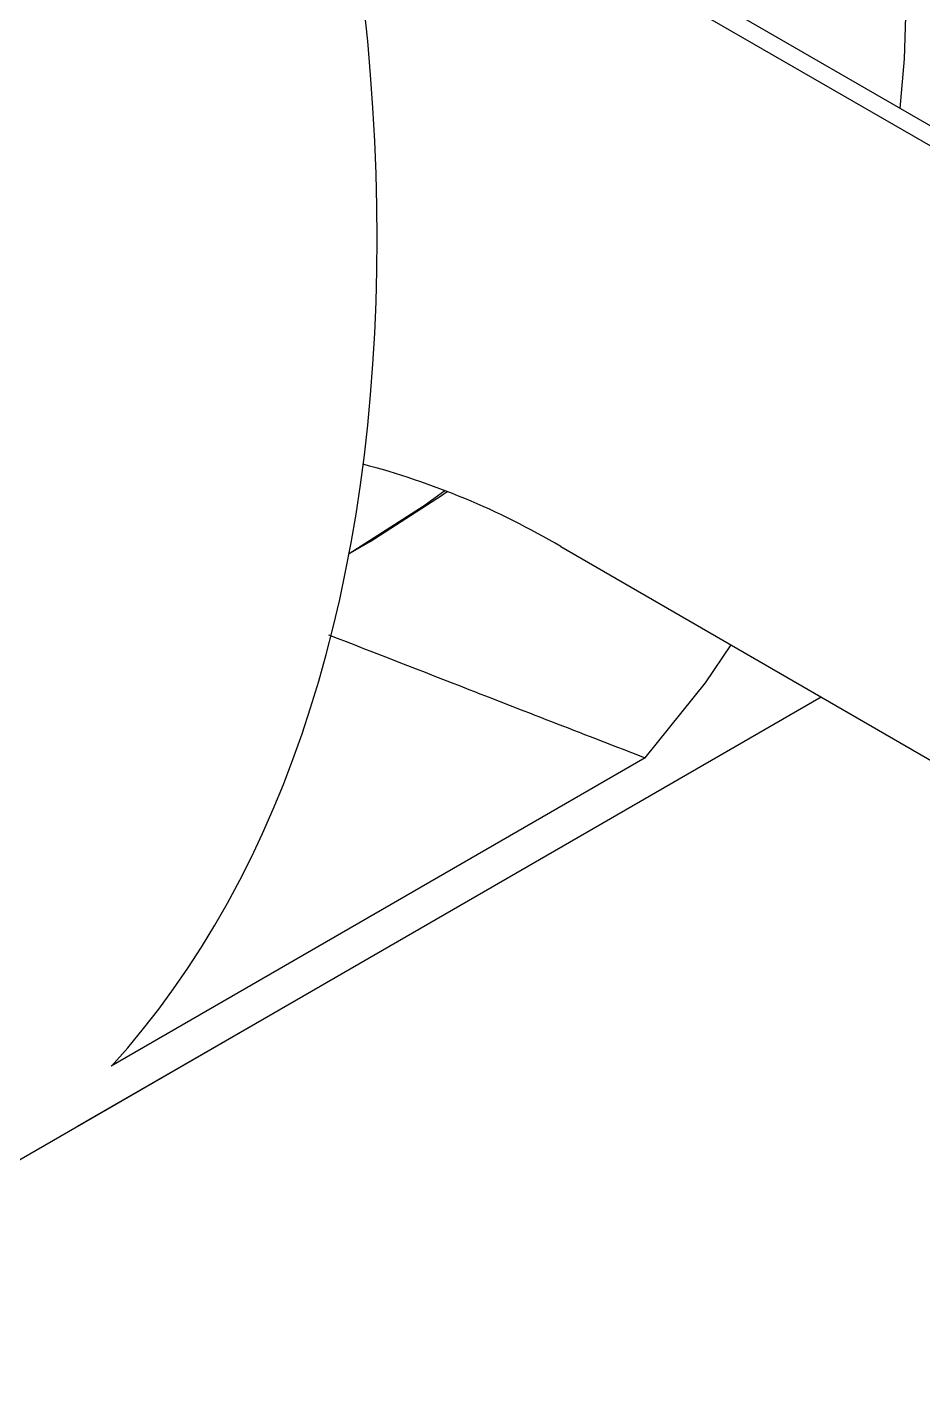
# Model space of a CAD drawing. Extents: x 12.3 to 108.7, y 1.1 to 80.4.
# Drawn here: x 76.66 to 77.756, y 59.539 to 61.209 of the extents above; entities that cross this region are included whole.
import ezdxf

# ---------------------------------------------------------------- set-up
doc = ezdxf.new("R2010")
doc.units = 0
doc.header["$MEASUREMENT"] = 0
doc.layers.add('OBJECT', color=7, linetype='CONTINUOUS')

msp = doc.modelspace()

# ---------------------------------------------------------------- linework, layer by layer
at = {"layer": 'OBJECT'}
for p, q in [((77.8458, 61.0416), (77.3346, 61.3367)), ((77.8264, 61.0283), (77.3134, 61.3244)), ((77.0587, 60.5672), (77.0799, 60.5795)), ((77.3134, 60.5732), (77.7884, 60.299)), ((73.2678, 57.8702), (77.6318, 60.3894)), ((77.4166, 60.3148), (76.7633, 59.9376)), ((76.722, 59.8641), (77.1921, 60.1355)), ((77.1921, 60.1355), (77.1921, 60.1356)), ((76.7219, 59.8642), (76.722, 59.8641)), ((76.722, 59.8641), (76.722, 59.8642))]:
    msp.add_line(p, q, dxfattribs=at)
at = {"layer": 'OBJECT', "flags": 128}
for points in [[(77.7288, 61.1091), (77.7338, 61.1698), (77.739, 61.3257), (77.7338, 61.4876), (77.7183, 61.6547), (77.6925, 61.8258), (77.6565, 62.0001), (77.6107, 62.1765), (77.5552, 62.3541), (77.4904, 62.5319), (77.4166, 62.7088)], [(77.0542, 60.5647), (77.146, 60.6234), (77.1713, 60.642)], [(77.0799, 60.5795), (77.1672, 60.6356), (77.1744, 60.6408)], [(77.4166, 60.3148), (77.4904, 60.4065), (77.5217, 60.453)]]:
    msp.add_lwpolyline(points, dxfattribs=at)
at = {"layer": 'OBJECT'}
msp.add_arc((76.8331, 59.7603), 0.9442, 59.4273, 75.3791, dxfattribs=at)
msp.add_ellipse((75.2446, 61.9962), major_axis=(-1.3095, 2.2289), ratio=0.582398, start_param=3.319651, end_param=4.525613, dxfattribs=at)
msp.add_open_spline([(77.0291, 60.4655), (77.0864, 60.4432), (77.1795, 60.4068), (77.3087, 60.3566), (77.3807, 60.3287), (77.4166, 60.3148)], degree=3, knots=[0, 0, 0, 0, 0.443091, 0.721545, 1, 1, 1, 1], dxfattribs=at)

doc.saveas('drawing.dxf')
